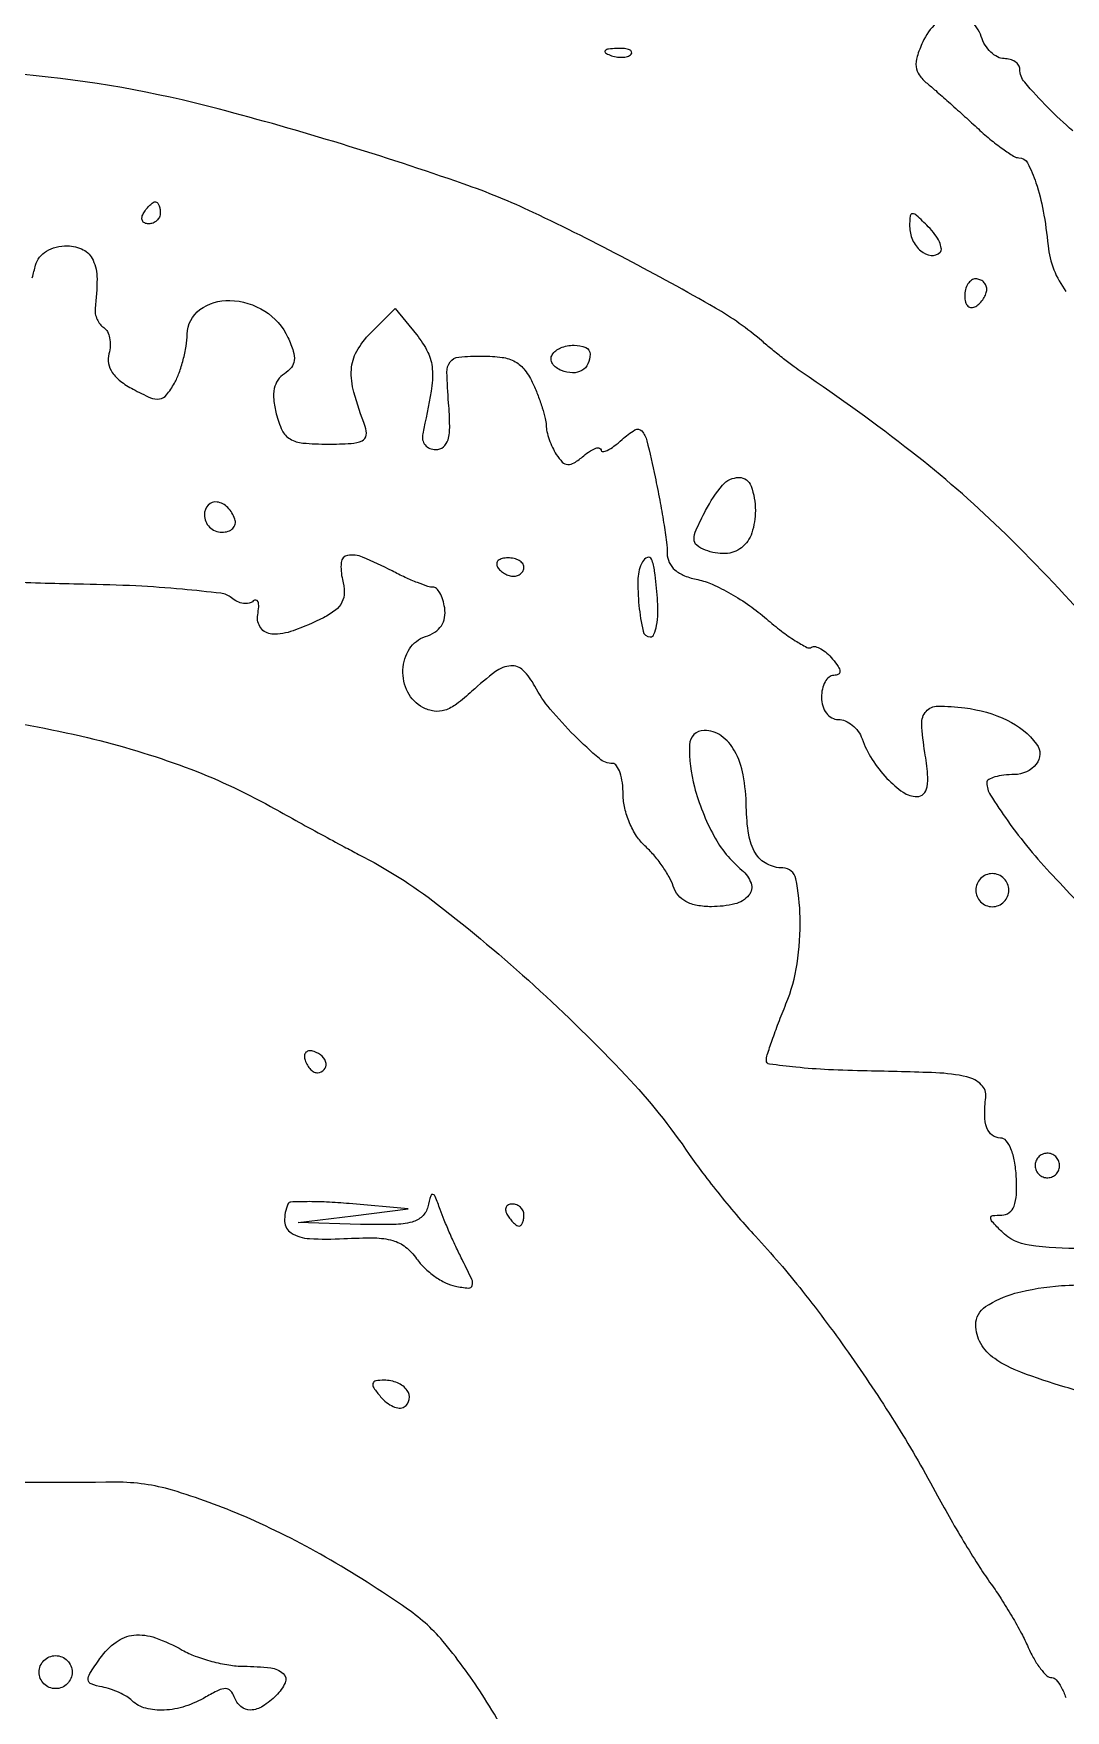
# Model space of a CAD drawing. Extents: x 0 to 5034, y 0 to 2560.
# Drawn here: x 3033.5 to 3127.1, y 1718 to 1870.3 of the extents above; entities that cross this region are included whole.
import ezdxf

# ---------------------------------------------------------------- set-up
doc = ezdxf.new("R2010")
doc.units = 0

msp = doc.modelspace()

# ---------------------------------------------------------------- linework, layer by layer
for points in [[(3129.597479, 1816.48218, 0.021443), (3121.216692, 1825.309944, 0.026569), (3113.175169, 1832.297172, 0.017445), (3103.241067, 1839.5, -0.013087), (3102.520517, 1840.012923, -0.00512), (3101.552252, 1840.756743, -0.005064), (3100.520543, 1841.583251, -0.00628), (3099.578081, 1842.37402, 0.047099), (3095.369995, 1845.35623, 0.009432), (3087.306866, 1849.798269, 0.010479), (3078.842018, 1854.031441, 0.026781), (3072.5, 1856.632504, 0.019374), (3050.26061, 1863.436899, 0.041551), (3032.607882, 1866.560233, 0.019698), (3008.131203, 1867.850738, 0.001608), (2944, 1868.496437, -0.000206), (2910.429813, 1868.740272, -0.000193), (2876.13125, 1869.016786, -0.000192), (2845.700608, 1869.285571, -0.000665)], [(3127.79943, 1861.442839, -0.01757), (3125.541886, 1863.572278, -0.017688), (3123.440457, 1865.854941, -0.179055), (3123, 1867.045455, 0.148273), (3122.889625, 1867.409475, 0.098883), (3122.57917, 1867.719602, 0.082398), (3122.115083, 1867.928703, 0.064815), (3121.567388, 1868, -0.122947), (3120.972302, 1868.148573, -0.069989), (3120.36914, 1868.5875, -0.063046), (3119.849532, 1869.235286, -0.06077), (3119.5, 1870, 0.143994), (3118.516517, 1871.45826, 0.19822)], [(3115.417705, 1871.208512, 0.10037), (3114.188154, 1869.513608, 0.029904), (3113.675487, 1868.182908, 0.103547), (3113.582377, 1867.269512, 0.131924), (3113.869999, 1866.521537, 0.062615), (3114.582486, 1865.763608, -0.006966), (3115.367044, 1865.095838, -0.002122), (3116.536343, 1864.063372, -0.002124), (3117.836545, 1862.895524, -0.002318), (3119.089325, 1861.75, 0.013147), (3120.292456, 1860.696795, 0.017466), (3121.443051, 1859.807812, 0.014857), (3122.433195, 1859.140276, 0.141808), (3122.917847, 1859, -0.279329), (3123.702678, 1858.524442, -0.040264), (3124.465523, 1856.723984, -0.034881), (3125.120281, 1854.165565, -0.020131), (3125.565733, 1851.017213, 0.067982), (3126.089655, 1848.839083, 0.06674), (3127.180472, 1846.866294, 0.075521)], [(3033.385803, 1848.109613, 0.002258), (3033.689326, 1849.25, -0.105067), (3034.046982, 1849.962941, -0.087989), (3034.68389, 1850.522598, -0.077706), (3035.550606, 1850.879171, -0.058868), (3036.573324, 1851, -0.119535), (3038.00846, 1850.651929, -0.170934), (3038.899617, 1849.707377, -0.105064), (3039.258408, 1848.010426, -0.030468), (3039.091962, 1845.325407, 0.075835), (3039.106017, 1844.833319, 0.060768), (3039.263517, 1844.326533, 0.061901), (3039.533711, 1843.882206, 0.087025), (3039.8796, 1843.574411, -0.139198), (3040.202047, 1843.2217, -0.067919), (3040.400312, 1842.639747, -0.059347), (3040.452922, 1841.931733, -0.052897), (3040.342572, 1841.201994, 0.109793), (3040.310083, 1840.325917, 0.104058), (3040.648824, 1839.499521, 0.080565), (3041.384439, 1838.721153, 0.040384), (3042.525472, 1837.986368, 0.019146), (3044.107775, 1837.21595, 0.140766), (3044.932578, 1837.103812, 0.19027), (3045.563185, 1837.465384, 0.040589), (3046.282925, 1838.533378, 0.040909), (3046.710639, 1839.465744, 0.02326), (3047.079727, 1840.651285, 0.023101), (3047.342169, 1841.887991, 0.035093), (3047.443905, 1842.981633, -0.232088), (3048.600906, 1845.211086, -0.169061), (3051.310359, 1846.052302, -0.132581), (3054.480676, 1845.080142, -0.146422), (3056.588441, 1842.671369, -0.029001), (3057.068419, 1841.434195, -0.103543), (3057.157553, 1840.594468, -0.146492), (3056.893462, 1839.954754, -0.081585), (3056.257269, 1839.390484, 0.104621), (3055.669499, 1838.819137, 0.098645), (3055.348043, 1838.046853, 0.075361), (3055.300141, 1837.035653, 0.035716), (3055.527236, 1835.747507, 0.048411), (3056.062492, 1834.247028, 0.151467), (3056.776718, 1833.464894, 0.112182), (3057.946435, 1833.094491, 0.020813), (3060.215397, 1833, 0.014028), (3062.315181, 1833.058922, 0.09616), (3063.312863, 1833.311375, 0.248481), (3063.685271, 1833.807268, 0.131612), (3063.602724, 1834.592901, -0.022967), (3062.56978, 1837.704898, -0.082705), (3062.342013, 1839.776245, -0.11498), (3062.825446, 1841.429587, -0.068099), (3064.074022, 1843.074022), (3066.32136, 1845.32136), (3068.243153, 1842.948046, -0.054458), (3069.282644, 1841.332883, -0.10032), (3069.68738, 1839.830046, -0.059594), (3069.573777, 1837.801517, -0.009768), (3068.8125, 1833.9375, 0.104285), (3068.809078, 1833.389369, 0.12283), (3069.032422, 1832.922266, 0.121195), (3069.451893, 1832.610514, 0.09981), (3070, 1832.5, 0.175797), (3070.691748, 1832.750971, 0.153025), (3071.110194, 1833.402335, 0.070998), (3071.264952, 1834.628286, 0.015678), (3071.164011, 1836.75, -0.011964), (3071.011552, 1839.52096, -0.166415), (3071.302104, 1840.464345, -0.216879), (3072.079442, 1840.904352, -0.021987), (3074.253496, 1841, -0.034473), (3076.023406, 1840.877827, -0.092548), (3077.216039, 1840.479412, -0.105727), (3078.091296, 1839.715383, -0.053789), (3078.839485, 1838.452947, -0.01546), (3079.284837, 1837.38955, -0.015463), (3079.663597, 1836.300725, -0.01548), (3079.934837, 1835.331554, -0.057363), (3080.015313, 1834.702947, 0.055399), (3080.085158, 1834.139885, 0.025671), (3080.292991, 1833.431629, 0.025053), (3080.590159, 1832.702178, 0.031815), (3080.939097, 1832.064302, 0.050531), (3081.481966, 1831.372206, 0.190605), (3081.973918, 1831.147786, 0.156052), (3082.551664, 1831.300438, 0.03121), (3083.423785, 1831.936747, -0.027768), (3084.029436, 1832.385052, -0.064314), (3084.536987, 1832.632252, -0.143343), (3084.861158, 1832.645235, -0.344224), (3085, 1832.467457, 0.432363), (3085.159515, 1832.317473, 0.100133), (3085.558938, 1832.424228, 0.047518), (3086.171675, 1832.804751, 0.02122), (3086.902768, 1833.412006, -0.046541), (3088.0717, 1834.286967, -0.364039), (3088.694761, 1834.193615, -0.122838), (3089.157268, 1833.303855, -0.005914), (3089.902768, 1830.017773, -0.006585), (3090.322808, 1827.925138, -0.00704), (3090.677688, 1825.868123, -0.006725), (3090.933872, 1824.092773, -0.032477), (3091, 1823.075779, 0.111466), (3091.185447, 1822.25426, 0.105217), (3091.707956, 1821.57218, 0.083206), (3092.579125, 1821.048306, 0.044525), (3093.787085, 1820.692583, -0.057131), (3095.096069, 1820.271065, -0.023344), (3096.762575, 1819.419601, -0.022731), (3098.485494, 1818.328621, -0.026959), (3100.002635, 1817.141783, 0.015513), (3101.365059, 1816.0248, 0.023566), (3102.621137, 1815.149551, 0.020215), (3103.670256, 1814.547423, 0.264465), (3104.102244, 1814.56319, -0.20378), (3104.447966, 1814.615978, -0.065714), (3104.93924, 1814.418744, -0.053096), (3105.486797, 1814.028575, -0.038237), (3106.009138, 1813.48899, -0.024785), (3106.525549, 1812.799959, -0.130141), (3106.679684, 1812.356876, -0.301885), (3106.535763, 1812.099834, -0.119059), (3106.122445, 1812, 0.173281), (3105.694154, 1811.846976, 0.093538), (3105.329718, 1811.4125, 0.073876), (3105.08313, 1810.76512, 0.054166), (3105, 1810, 0.072147), (3105.112827, 1809.222142, 0.0916), (3105.441423, 1808.576502, 0.104802), (3105.937304, 1808.151582, 0.125565), (3106.531385, 1808, -0.102311), (3107.163196, 1807.869349, -0.068836), (3107.795231, 1807.485938, -0.065268), (3108.331633, 1806.918976, -0.071762), (3108.683384, 1806.25, 0.056223), (3109.595232, 1804.377307, 0.048513), (3110.941456, 1802.6513, 0.051603), (3112.411727, 1801.391829, 0.152469), (3113.666805, 1801, 0.197688), (3114.261792, 1801.244811, 0.154382), (3114.589826, 1801.869159, 0.068658), (3114.636711, 1803.031504, 0.015446), (3114.384009, 1805, -0.025352), (3114.101459, 1807.609183, -0.199008), (3114.494909, 1808.736826, -0.214651), (3115.549486, 1809.206913, -0.029779), (3118, 1809.052069, -0.079719), (3121.855939, 1807.935977, -0.123266), (3124.525598, 1805.749864, -0.344168), (3124.482882, 1803.938687, -0.224742), (3122.5, 1803, 0.028409), (3121.542589, 1802.945559, 0.044675), (3120.736311, 1802.779687, 0.056008), (3120.173142, 1802.538868, 0.272349), (3120.006589, 1802.25, 0.139475), (3120.333181, 1801.139162, 0.013731), (3121.900878, 1798.800651, 0.017576), (3123.869411, 1796.228195, 0.017967), (3126, 1793.819745, -0.006992), (3128.47001, 1791.148116, -0.025194)], [(3128.660139, 1759.953798, -0.036868), (3123.85665, 1760.257977, -0.163549), (3121.357143, 1761.5, -0.009849), (3120.495624, 1762.396145, -0.188752), (3120.3572, 1762.75, -0.381826), (3120.539954, 1762.954333, -0.027908), (3121.357483, 1763, 0.159524), (3122.029575, 1763.220029, 0.145157), (3122.472232, 1763.802642, 0.079961), (3122.686221, 1764.84836, 0.023355), (3122.678911, 1766.495516, 0.030904), (3122.521066, 1767.887329, 0.053273), (3122.197883, 1769.006333, 0.072478), (3121.759798, 1769.750081, 0.226298), (3121.25, 1769.995516, -0.162745), (3120.502561, 1770.248403, -0.144016), (3120.012815, 1770.911951, -0.086744), (3119.810735, 1772.04363, -0.03163), (3119.908038, 1773.674593, 0.232243), (3119.505585, 1774.836019, 0.141063), (3118.203559, 1775.548263, 0.04553), (3115.379363, 1775.915434, 0.005582), (3109.145161, 1776.084561, -0.008221), (3105.63874, 1776.198207, -0.013608), (3102.686391, 1776.423182, -0.007213), (3100.284848, 1776.707146, -0.376025), (3100, 1777.032353, -0.077692), (3100.079794, 1777.542782, -0.005902), (3100.522972, 1778.871441, -0.008012), (3101.098446, 1780.449057, -0.006014), (3101.780329, 1782.167095, 0.059639), (3102.792928, 1785.815679, 0.043598), (3103.063965, 1790.015729, 0.044092), (3102.671642, 1793.541245, 0.352762), (3101.5, 1794.515313, -0.116097), (3100.036402, 1794.883532, -0.139281), (3099.005067, 1795.852848, -0.096155), (3098.394696, 1797.536004, -0.035606), (3098.179746, 1800.059272, 0.041841), (3097.896489, 1802.957269, 0.080637), (3097.116497, 1805.148387, 0.112869), (3095.906663, 1806.50654, 0.155819), (3094.361671, 1807, 0.406), (3093.020612, 1805.696136, 0.072977), (3093.471552, 1801.878404, 0.057544), (3095.239735, 1797.42858, 0.096006), (3097.780168, 1794.316535, -0.133623), (3098.611831, 1793.127541, -0.266252), (3098.417476, 1792.032984, -0.162095), (3097.148304, 1791.249182, -0.058026), (3095.008371, 1791, -0.043852), (3093.706661, 1791.114385, -0.079917), (3092.701378, 1791.464108, -0.097046), (3091.986228, 1792.051671, -0.095844), (3091.541858, 1792.868116, 0.05163), (3091.174764, 1793.711574, 0.024678), (3090.54311, 1794.712367, 0.024157), (3089.773908, 1795.702117, 0.031577), (3088.974471, 1796.523104, -0.066169), (3088.218309, 1797.415248, -0.042022), (3087.580001, 1798.620804, -0.041633), (3087.14499, 1799.934661, -0.059198), (3087, 1801.154988, 0.031838), (3086.930531, 1802.244853, 0.04914), (3086.719602, 1803.164278, 0.063156), (3086.412198, 1803.800885, 0.253956), (3086.045455, 1804, -0.179366), (3084.846092, 1804.444553, -0.018248), (3082.580264, 1806.540236, -0.023798), (3080.390621, 1808.936806, -0.050374), (3078.988174, 1811.022096, 0.072963), (3077.925031, 1812.45879, 0.220735), (3076.811294, 1812.869833, 0.141526), (3075.41529, 1812.340975, 0.026094), (3073.280265, 1810.559057, -0.025864), (3071.890148, 1809.397762, -0.081847), (3070.818272, 1808.838495, -0.116632), (3069.848947, 1808.75555, -0.08635), (3068.823909, 1809.094241, -0.152846), (3067.462267, 1810.481567, -0.127987), (3067.014112, 1812.503492, -0.134583), (3067.613012, 1814.412312, -0.174716), (3069.058296, 1815.518502, 0.067749), (3069.916335, 1815.925204, 0.100763), (3070.506132, 1816.507228, 0.105965), (3070.802873, 1817.250082, 0.081532), (3070.808296, 1818.125501, 0.036487), (3070.634588, 1818.869226, 0.052898), (3070.367171, 1819.487729, 0.066926), (3070.053281, 1819.902834, 0.220543), (3069.739522, 1820.019349, -0.101741), (3069.287543, 1820.075783, -0.012225), (3068.33885, 1820.423641, -0.014144), (3067.220568, 1820.901967, -0.011196), (3066.039182, 1821.479738, 0.018786), (3063.364805, 1822.737747, 0.144406), (3062.003052, 1822.895437, 0.341821), (3061.411771, 1822.248543, 0.082103), (3061.53913, 1820.700118, -0.057686), (3061.692282, 1819.534649, -0.120392), (3061.489994, 1818.647623, -0.113231), (3060.889697, 1817.919324, -0.047575), (3059.808182, 1817.239964, -0.02903), (3057.058085, 1816.052059, -0.098638), (3055.13719, 1815.755731, -0.230394), (3054.118336, 1816.307667, -0.200706), (3053.845069, 1817.5, 0.028142), (3053.92818, 1818.222153, 0.093211), (3053.867563, 1818.694736, 0.2934), (3053.685446, 1818.843993, 0.227119), (3053.437079, 1818.758676, -0.142484), (3053.056085, 1818.553259, -0.088079), (3052.54394, 1818.53496, -0.075246), (3051.980544, 1818.703206, -0.063163), (3051.454096, 1819.038097, 0.144106), (3050.493228, 1819.451708, 0.007007), (3047.003631, 1819.823794, 0.010916), (3042.791658, 1820.12073, 0.007616), (3038.030703, 1820.279421, -0.004317), (3031.085717, 1820.465044, -0.029848)], [(3027.964578, 1808.264, -0.025961), (3038.394372, 1806.353439, -0.03023), (3047.270676, 1803.670516, -0.03903), (3055, 1800.107077, 0.001486), (3057.28906, 1798.835564, 0.001423), (3059.61875, 1797.559162, 0.001409), (3061.680866, 1796.444497, 0.005123), (3063, 1795.753557, -0.04689), (3070.14997, 1791.211323, -0.019389), (3078.936291, 1783.834086, -0.019508), (3087.255362, 1775.666253, -0.039467), (3093, 1768.513737, 0.013348), (3094.207959, 1766.837591, 0.007009), (3095.79375, 1764.816034, 0.006967), (3097.477712, 1762.788669, 0.010631), (3099, 1761.081899, -0.020251), (3103.277589, 1756.096092, -0.014238), (3107.693231, 1750.166941, -0.013919), (3111.896779, 1743.804022, -0.01599), (3115.539779, 1737.5, 0.00747), (3116.724974, 1735.365961, 0.005866), (3118.071102, 1733.0875, 0.005934), (3119.373044, 1730.99804, 0.014498), (3120.393724, 1729.5, -0.014378), (3121.313442, 1728.150839, -0.009906), (3122.280055, 1726.573437, -0.009996), (3123.150188, 1725.017728, -0.020038), (3123.762424, 1723.75, 0.02689), (3124.288849, 1722.697031, 0.035809), (3124.882887, 1721.807812, 0.038797), (3125.458863, 1721.1746, 0.191061), (3125.899106, 1721, -0.224928), (3126.304924, 1720.807712, -0.047506), (3126.753479, 1720.139048, -0.041124), (3127.169494, 1719.191565, -0.028839)], [(3077.805678, 1713.095452, 0.027951), (3074.412266, 1719.151282, 0.03026), (3070.824172, 1724.102053, 0.068863), (3067.438434, 1727.228719, 0.021931), (3059.987438, 1731.944599, 0.027428), (3052.676184, 1735.617883, 0.030437), (3046.099625, 1738.017626, 0.074015), (3041, 1738.742847, -0.004542), (3026.050419, 1738.781505, -0.000156), (2967.621354, 1739.481631, -0.000216), (2910.693404, 1740.206166, -0.00288), (2889.75, 1740.602454), (2866, 1741.188733), (2866, 1738.653384, 0.033259), (2866.067387, 1737.641428, 0.038477), (2866.268637, 1736.696766, 0.042041), (2866.562233, 1735.941716, 0.141518), (2866.91451, 1735.552836, -0.175462), (2867.854681, 1734.365726, -0.000843), (2872.819122, 1719.422993, -0.00166), (2877.523486, 1705.022498, -0.078267)], [(3129.265803, 1746.705533, 0.009443), (3127.121388, 1747.382262, -0.017173), (3123.093767, 1748.72209, -0.063432), (3120.723599, 1749.962608, -0.110064), (3119.455647, 1751.343813, -0.131609), (3119, 1753.044893, -0.253223), (3119.894592, 1754.698037, -0.078522), (3122.561955, 1755.895723, -0.050779), (3126.773712, 1756.592028, -0.022476), (3132.416386, 1756.690372, 0.011305)]]:
    msp.add_lwpolyline(points, format="xyb")
for points in [[(3085.8125, 1868.316886, 0.051402), (3086.359369, 1868.160852, 0.05415), (3086.916927, 1868.123424, 0.060344), (3087.402231, 1868.202593, 0.126455), (3087.729167, 1868.395833, 0.296942), (3087.77538, 1868.614691, 0.208169), (3087.592839, 1868.799335, 0.077125), (3087.112848, 1868.910055, 0.028489), (3086.416667, 1868.921053, 0.018894), (3085.670344, 1868.862007, 0.168741), (3085.37858, 1868.720685, 0.470617), (3085.395823, 1868.538436, 0.054073)], [(3045, 1854, -0.105053), (3044.918938, 1853.618444, -0.099167), (3044.688914, 1853.29375, -0.09642), (3044.345238, 1853.076123, -0.093332), (3043.940983, 1853, -0.108972), (3043.586039, 1853.078288, -0.182303), (3043.3746, 1853.29375, -0.161196), (3043.343488, 1853.6179, -0.082592), (3043.5, 1854, -0.029505), (3043.768994, 1854.382774, -0.035638), (3044.066025, 1854.70625, -0.038439), (3044.34829, 1854.934461, -0.151918), (3044.559017, 1855, -0.210953), (3044.727648, 1854.92554, -0.081139), (3044.870461, 1854.70625, -0.061769), (3044.967655, 1854.382849, -0.042167)], [(3113, 1852.773303, 0.105932), (3113.264488, 1851.538919, 0.111168), (3114.009435, 1850.545816, 0.14866), (3114.941751, 1850.139901, 0.229105), (3115.757007, 1850.423674, 0.239178), (3115.874873, 1850.784336, 0.069648), (3115.701091, 1851.360913, 0.053354), (3115.292428, 1852.04511, 0.035106), (3114.690476, 1852.738095, 0.007828), (3113.636912, 1853.759177, 0.185397), (3113.260635, 1853.91273, 0.392789), (3113.044796, 1853.720454, 0.023635)], [(3118, 1846.440983, 0.066118), (3118.073267, 1845.889346, 0.138808), (3118.29375, 1845.521475, 0.191142), (3118.620352, 1845.392057, 0.139169), (3119, 1845.5, 0.06081), (3119.382515, 1845.806203, 0.051032), (3119.70625, 1846.2129, 0.053229), (3119.926698, 1846.653442, 0.089642), (3120, 1847.059017, 0.105429), (3119.923444, 1847.418051, 0.099231), (3119.70625, 1847.723586, 0.096318), (3119.381732, 1847.928382, 0.092995), (3119, 1848, 0.153634), (3118.618621, 1847.879982, 0.097988), (3118.29375, 1847.542039, 0.080552), (3118.074545, 1847.037096, 0.062283)], [(3084, 1841.166667, -0.1101), (3083.801788, 1840.277437, -0.153587), (3083.25385, 1839.681458, -0.13906), (3082.416644, 1839.471043, -0.084271), (3081.407978, 1839.673686, -0.069014), (3080.915463, 1839.94545, -0.099406), (3080.58423, 1840.315123, -0.123524), (3080.464363, 1840.721781, -0.149708), (3080.564761, 1841.104785, -0.16343), (3081.329087, 1841.739769, -0.088031), (3082.544117, 1841.97801, -0.106719), (3083.603754, 1841.769138, -0.299377)], [(3099, 1826.968615, -0.078469), (3098.679975, 1824.941993, -0.147931), (3097.743967, 1823.594082, -0.16194), (3096.286654, 1823.063763, -0.098901), (3094.46503, 1823.375046, -0.078344), (3093.692811, 1823.820039, -0.228552), (3093.436448, 1824.361401, -0.106124), (3093.623434, 1825.203207, -0.011805), (3094.49071, 1826.982035, -0.055811), (3096.022224, 1829.275559, -0.221916), (3097.51874, 1829.968749, -0.31661), (3098.617014, 1829.190923, -0.085538)], [(3049, 1826.583333, 0.099038), (3049.120875, 1825.979073, 0.097945), (3049.465104, 1825.465104, 0.097945), (3049.979073, 1825.120875, 0.099038), (3050.583333, 1825, 0.077096), (3051.158616, 1825.089234, 0.119977), (3051.585286, 1825.348828, 0.144529), (3051.795817, 1825.735738, 0.134046), (3051.770833, 1826.1875, 0.113253), (3051.122932, 1827.250696, 0.165501), (3050.153639, 1827.742973, 0.244413), (3049.346973, 1827.459866, 0.190724)], [(3075.603006, 1821.833333, 0.071639), (3075.869696, 1821.514519, 0.05288), (3076.243158, 1821.244792, 0.053298), (3076.660916, 1821.061561, 0.076861), (3077.059017, 1821, 0.087308), (3077.418314, 1821.063221, 0.094392), (3077.723586, 1821.244792, 0.100145), (3077.927786, 1821.515437, 0.112153), (3078, 1821.833333, 0.170324), (3077.888458, 1822.151276, 0.094314), (3077.572297, 1822.421875, 0.074868), (3077.100961, 1822.604892, 0.055286), (3076.543989, 1822.666667, 0.05773), (3076.023273, 1822.606344, 0.124167), (3075.66697, 1822.421875, 0.190804), (3075.528782, 1822.149103, 0.16277)], [(3088.75542, 1822.316531, 0.117811), (3088.347026, 1820.807518, 0.032962), (3088.435962, 1818.347495, 0.028055), (3088.806972, 1816.020897, 0.352772), (3089.453386, 1815.5, 0.302544), (3089.801481, 1815.73185, 0.052583), (3090.039595, 1816.528125, 0.041936), (3090.154934, 1817.658548, 0.025603), (3090.110195, 1819, 0.008531), (3089.860265, 1821.451567, 0.067389), (3089.574783, 1822.55472, 0.411512), (3089.202697, 1822.713006, 0.175102)], [(3119, 1792.5, 0.099038), (3119.114514, 1791.927543, 0.097945), (3119.440625, 1791.440625, 0.097945), (3119.927543, 1791.114514, 0.099038), (3120.5, 1791, 0.099038), (3121.072457, 1791.114514, 0.097945), (3121.559375, 1791.440625, 0.097945), (3121.885486, 1791.927543, 0.099038), (3122, 1792.5, 0.099038), (3121.885486, 1793.072457, 0.097945), (3121.559375, 1793.559375, 0.097945), (3121.072457, 1793.885486, 0.099038), (3120.5, 1794, 0.099038), (3119.927543, 1793.885486, 0.097945), (3119.440625, 1793.559375, 0.097945), (3119.114514, 1793.072457, 0.099038)], [(3058.15, 1777.05, 0.053161), (3058.35683, 1776.596593, 0.062883), (3058.645469, 1776.224531, 0.073742), (3058.968009, 1775.985296, 0.149613), (3059.275, 1775.925, 0.175736), (3059.869758, 1776.213035, 0.239194), (3060.044314, 1776.772743, 0.167686), (3059.694791, 1777.413248, 0.104687), (3058.95, 1777.85, 0.089632), (3058.522225, 1777.911576, 0.189618), (3058.22, 1777.78, 0.189618), (3058.088424, 1777.477775, 0.089632)], [(3124.552786, 1768.08541, 0.099038), (3124.401684, 1767.679226, 0.097945), (3124.417584, 1767.244476, 0.097945), (3124.597789, 1766.848514, 0.099038), (3124.91459, 1766.552786, 0.099038), (3125.320774, 1766.401684, 0.097945), (3125.755524, 1766.417584, 0.097945), (3126.151486, 1766.597789, 0.099038), (3126.447214, 1766.91459, 0.099038), (3126.598316, 1767.320774, 0.097945), (3126.582416, 1767.755524, 0.097945), (3126.402211, 1768.151486, 0.099038), (3126.08541, 1768.447214, 0.099038), (3125.679226, 1768.598316, 0.097945), (3125.244476, 1768.582416, 0.097945), (3124.848514, 1768.402211, 0.099038)], [(3056.589379, 1764, 0.112), (3056.283463, 1762.408879, 0.250685), (3056.881487, 1761.374915, 0.127097), (3058.536872, 1760.858595, 0.025638), (3061.645261, 1760.864071, -0.015717), (3064.432985, 1760.92428, -0.064993), (3066.098545, 1760.690176, -0.100691), (3067.260603, 1760.09967, -0.072358), (3068.261599, 1759.036903, 0.048676), (3068.975003, 1758.204027, 0.037068), (3069.901067, 1757.437948, 0.038005), (3070.887201, 1756.845409, 0.068817), (3071.777, 1756.542946, 0.026573), (3072.968792, 1756.378495, 0.354642), (3073.309708, 1756.61054, 0.183445), (3073.270499, 1757.159608, 0.009004), (3072.461777, 1758.824622, -0.007747), (3071.889566, 1759.995207, -0.005797), (3071.294246, 1761.301608, -0.005862), (3070.762183, 1762.545257, -0.013313), (3070.396356, 1763.5, 0.00724), (3069.956906, 1764.689937, 0.251025), (3069.73812, 1764.878242, 0.395592), (3069.539424, 1764.760585, 0.012), (3069.271918, 1763.75, -0.145819), (3068.768688, 1762.879924, -0.125964), (3067.842719, 1762.366554, -0.059641), (3066.203706, 1762.141467, -0.011252), (3063.176676, 1762.157104), (3057.5, 1762.314207), (3062.5, 1762.942929), (3067.5, 1763.571652), (3062.154245, 1764.035826, 0.009021), (3060.089359, 1764.177639, 0.014242), (3058.314441, 1764.216774, 0.008179), (3056.858607, 1764.183583, 0.287183)], [(3076.5, 1763, 0.029505), (3076.768994, 1762.617226, 0.035638), (3077.066025, 1762.29375, 0.038439), (3077.34829, 1762.065539, 0.151918), (3077.559017, 1762, 0.210953), (3077.727648, 1762.07446, 0.081139), (3077.870461, 1762.29375, 0.061769), (3077.967655, 1762.617151, 0.042167), (3078, 1763, 0.105053), (3077.918938, 1763.381556, 0.099167), (3077.688914, 1763.70625, 0.09642), (3077.345238, 1763.923877, 0.093332), (3076.940983, 1764, 0.108972), (3076.586039, 1763.921712, 0.182303), (3076.3746, 1763.70625, 0.161196), (3076.343488, 1763.3821, 0.082592)], [(3064.990862, 1746.51101, 0.05173), (3065.530512, 1745.98278, 0.065296), (3066.128869, 1745.62335, 0.079103), (3066.692105, 1745.477944, 0.16352), (3067.129619, 1745.580109, 0.213376), (3067.597001, 1746.26803, 0.207611), (3067.402845, 1747.085894, 0.13552), (3066.53132, 1747.760771, 0.097687), (3065.318538, 1748, 0.038489), (3064.547214, 1747.940537, 0.309419), (3064.301216, 1747.709506, 0.209835), (3064.380863, 1747.310561, 0.020503)], [(3047, 1723.5, 0.041515), (3048.180487, 1722.94953, 0.02421), (3049.671354, 1722.480268, 0.024086), (3051.22049, 1722.152723, 0.037196), (3052.583333, 1722.035435, -0.026016), (3055.017776, 1721.88061, -0.155945), (3056.160162, 1721.363683, -0.327629), (3056.329917, 1720.540033, -0.089094), (3055.52381, 1719.380952, -0.054982), (3054.296637, 1718.397594, -0.13362), (3053.197427, 1718.057537, -0.189187), (3052.321025, 1718.367153, -0.128143), (3051.713987, 1719.25, 0.099419), (3051.378558, 1719.80249, 0.209739), (3050.928426, 1720, 0.112809), (3050.260569, 1719.847377, 0.021008), (3049.144222, 1719.25, -0.054612), (3047.266467, 1718.401876, -0.065927), (3045.36549, 1718.049152, -0.076211), (3043.684797, 1718.218341, -0.127573), (3042.45, 1718.902935, 0.056046), (3041.959717, 1719.274128, 0.026582), (3041.25697, 1719.642584, 0.025949), (3040.472788, 1719.953858, 0.033296), (3039.722664, 1720.152935, -0.038862), (3038.738021, 1720.426007, -0.295227), (3038.460822, 1720.79183, -0.161477), (3038.605961, 1721.370128, -0.011833), (3039.529368, 1722.75, -0.081215), (3040.982214, 1724.231922, -0.134089), (3042.608297, 1724.856352, -0.1106), (3044.55499, 1724.621134, -0.044721)], [(3037, 1721.5, -0.099038), (3036.885486, 1720.927543, -0.097945), (3036.559375, 1720.440625, -0.097945), (3036.072457, 1720.114514, -0.099038), (3035.5, 1720, -0.099038), (3034.927543, 1720.114514, -0.097945), (3034.440625, 1720.440625, -0.097945), (3034.114514, 1720.927543, -0.099038), (3034, 1721.5, -0.099038), (3034.114514, 1722.072457, -0.097945), (3034.440625, 1722.559375, -0.097945), (3034.927543, 1722.885486, -0.099038), (3035.5, 1723, -0.099038), (3036.072457, 1722.885486, -0.097945), (3036.559375, 1722.559375, -0.097945), (3036.885486, 1722.072457, -0.099038)]]:
    msp.add_lwpolyline(points, format="xyb", close=True)

doc.saveas('drawing.dxf')
